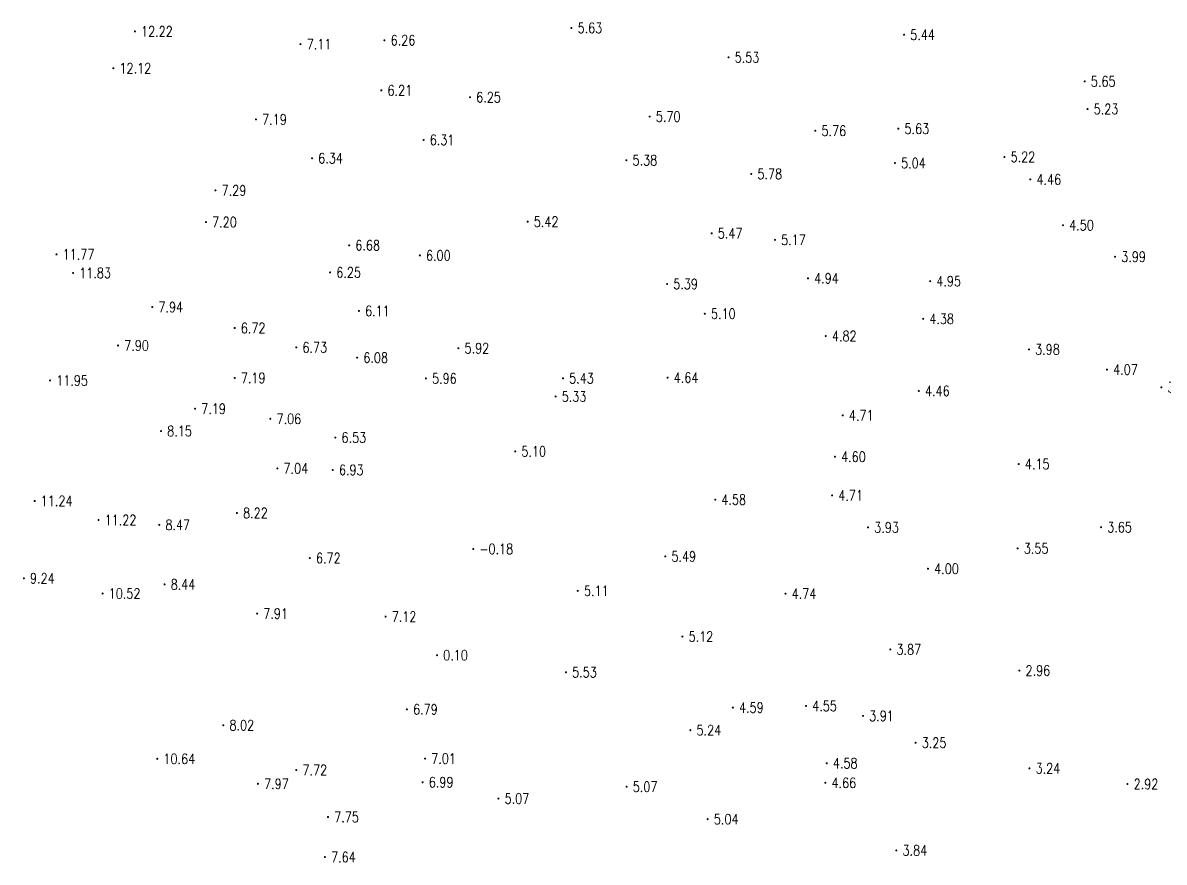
# Model space of a CAD drawing. Extents: x 476861 to 479475, y 2367369 to 2370541.
# Drawn here: x 478793.5 to 478904.5, y 2369251.7 to 2369333.4 of the extents above; entities that cross this region are included whole.
import ezdxf
from ezdxf.enums import TextEntityAlignment as Align

# ---------------------------------------------------------------- set-up
doc = ezdxf.new("R2010")
doc.units = 0
doc.header["$LTSCALE"] = 0.5
doc.layers.get('0').update_dxf_attribs({"linetype": 'CONTINUOUS'})
doc.layers.add('GCD', color=1, linetype='CONTINUOUS')
doc.styles.add('HZ', font='rs.shx', dxfattribs={"width": 0.8, "bigfont": 'hztxt.shx'})

# ---------------------------------------------------------------- blocks, each defined once
blk = doc.blocks.new('GC200')
at = {"linetype": 'Continuous', "const_width": 0.2, "flags": 128}
blk.add_lwpolyline([(-0.1, 0, 1), (0.1, 0, 1)], format="xyb", close=True, dxfattribs=at)

msp = doc.modelspace()

# ---------------------------------------------------------------- block references
at = {"layer": 'GCD', "linetype": 'Continuous'}
ref = msp.add_blockref('GC200', (478804.352, 2369332.533, 12.22), dxfattribs=dict(at, xscale=0.5, yscale=0.5, zscale=0.5))
ref.add_attrib('height', '12.22', dxfattribs={"linetype": 'Continuous', "height": 1, "style": 'HZ', "width": 0.8}).set_placement((478804.952, 2369332.533, 12.22), align=Align.MIDDLE_LEFT)
ref = msp.add_blockref('GC200', (478846.819, 2369332.871, 5.632), dxfattribs=dict(at, xscale=0.5, yscale=0.5, zscale=0.5))
ref.add_attrib('height', '5.63', dxfattribs={"linetype": 'Continuous', "height": 1, "style": 'HZ', "width": 0.8}).set_placement((478847.419, 2369332.871, 5.632), align=Align.MIDDLE_LEFT)
ref = msp.add_blockref('GC200', (478879.176, 2369332.214, 5.44), dxfattribs=dict(at, xscale=0.5, yscale=0.5, zscale=0.5))
ref.add_attrib('height', '5.44', dxfattribs={"linetype": 'Continuous', "height": 1, "style": 'HZ', "width": 0.8}).set_placement((478879.776, 2369332.214, 5.44), align=Align.MIDDLE_LEFT)
ref = msp.add_blockref('GC200', (478820.464, 2369331.297, 7.112), dxfattribs=dict(at, xscale=0.5, yscale=0.5, zscale=0.5))
ref.add_attrib('height', '7.11', dxfattribs={"linetype": 'Continuous', "height": 1, "style": 'HZ', "width": 0.8}).set_placement((478821.064, 2369331.297, 7.112), align=Align.MIDDLE_LEFT)
ref = msp.add_blockref('GC200', (478828.631, 2369331.674, 6.263), dxfattribs=dict(at, xscale=0.5, yscale=0.5, zscale=0.5))
ref.add_attrib('height', '6.26', dxfattribs={"linetype": 'Continuous', "height": 1, "style": 'HZ', "width": 0.8}).set_placement((478829.231, 2369331.674, 6.263), align=Align.MIDDLE_LEFT)
ref = msp.add_blockref('GC200', (478862.097, 2369330.012, 5.525), dxfattribs=dict(at, xscale=0.5, yscale=0.5, zscale=0.5))
ref.add_attrib('height', '5.53', dxfattribs={"linetype": 'Continuous', "height": 1, "style": 'HZ', "width": 0.8}).set_placement((478862.697, 2369330.012, 5.525), align=Align.MIDDLE_LEFT)
ref = msp.add_blockref('GC200', (478802.258, 2369328.953, 12.12), dxfattribs=dict(at, xscale=0.5, yscale=0.5, zscale=0.5))
ref.add_attrib('height', '12.12', dxfattribs={"linetype": 'Continuous', "height": 1, "style": 'HZ', "width": 0.8}).set_placement((478802.858, 2369328.953, 12.12), align=Align.MIDDLE_LEFT)
ref = msp.add_blockref('GC200', (478828.326, 2369326.803, 6.211), dxfattribs=dict(at, xscale=0.5, yscale=0.5, zscale=0.5))
ref.add_attrib('height', '6.21', dxfattribs={"linetype": 'Continuous', "height": 1, "style": 'HZ', "width": 0.8}).set_placement((478828.926, 2369326.803, 6.211), align=Align.MIDDLE_LEFT)
ref = msp.add_blockref('GC200', (478896.746, 2369327.677, 5.653), dxfattribs=dict(at, xscale=0.5, yscale=0.5, zscale=0.5))
ref.add_attrib('height', '5.65', dxfattribs={"linetype": 'Continuous', "height": 1, "style": 'HZ', "width": 0.8}).set_placement((478897.346, 2369327.677, 5.653), align=Align.MIDDLE_LEFT)
ref = msp.add_blockref('GC200', (478836.956, 2369326.139, 6.251), dxfattribs=dict(at, xscale=0.5, yscale=0.5, zscale=0.5))
ref.add_attrib('height', '6.25', dxfattribs={"linetype": 'Continuous', "height": 1, "style": 'HZ', "width": 0.8}).set_placement((478837.556, 2369326.139, 6.251), align=Align.MIDDLE_LEFT)
ref = msp.add_blockref('GC200', (478897.019, 2369324.983, 5.233), dxfattribs=dict(at, xscale=0.5, yscale=0.5, zscale=0.5))
ref.add_attrib('height', '5.23', dxfattribs={"linetype": 'Continuous', "height": 1, "style": 'HZ', "width": 0.8}).set_placement((478897.619, 2369324.983, 5.233), align=Align.MIDDLE_LEFT)
ref = msp.add_blockref('GC200', (478816.132, 2369323.974, 7.191), dxfattribs=dict(at, xscale=0.5, yscale=0.5, zscale=0.5))
ref.add_attrib('height', '7.19', dxfattribs={"linetype": 'Continuous', "height": 1, "style": 'HZ', "width": 0.8}).set_placement((478816.732, 2369323.974, 7.191), align=Align.MIDDLE_LEFT)
ref = msp.add_blockref('GC200', (478854.43, 2369324.259, 5.696), dxfattribs=dict(at, xscale=0.5, yscale=0.5, zscale=0.5))
ref.add_attrib('height', '5.70', dxfattribs={"linetype": 'Continuous', "height": 1, "style": 'HZ', "width": 0.8}).set_placement((478855.03, 2369324.259, 5.696), align=Align.MIDDLE_LEFT)
ref = msp.add_blockref('GC200', (478870.541, 2369322.873, 5.763), dxfattribs=dict(at, xscale=0.5, yscale=0.5, zscale=0.5))
ref.add_attrib('height', '5.76', dxfattribs={"linetype": 'Continuous', "height": 1, "style": 'HZ', "width": 0.8}).set_placement((478871.141, 2369322.873, 5.763), align=Align.MIDDLE_LEFT)
ref = msp.add_blockref('GC200', (478878.616, 2369323.076, 5.629), dxfattribs=dict(at, xscale=0.5, yscale=0.5, zscale=0.5))
ref.add_attrib('height', '5.63', dxfattribs={"linetype": 'Continuous', "height": 1, "style": 'HZ', "width": 0.8}).set_placement((478879.216, 2369323.076, 5.629), align=Align.MIDDLE_LEFT)
ref = msp.add_blockref('GC200', (478832.438, 2369321.989, 6.314), dxfattribs=dict(at, xscale=0.5, yscale=0.5, zscale=0.5))
ref.add_attrib('height', '6.31', dxfattribs={"linetype": 'Continuous', "height": 1, "style": 'HZ', "width": 0.8}).set_placement((478833.038, 2369321.989, 6.314), align=Align.MIDDLE_LEFT)
ref = msp.add_blockref('GC200', (478821.587, 2369320.203, 6.342), dxfattribs=dict(at, xscale=0.5, yscale=0.5, zscale=0.5))
ref.add_attrib('height', '6.34', dxfattribs={"linetype": 'Continuous', "height": 1, "style": 'HZ', "width": 0.8}).set_placement((478822.187, 2369320.203, 6.342), align=Align.MIDDLE_LEFT)
ref = msp.add_blockref('GC200', (478852.164, 2369320.009, 5.379), dxfattribs=dict(at, xscale=0.5, yscale=0.5, zscale=0.5))
ref.add_attrib('height', '5.38', dxfattribs={"linetype": 'Continuous', "height": 1, "style": 'HZ', "width": 0.8}).set_placement((478852.764, 2369320.009, 5.379), align=Align.MIDDLE_LEFT)
ref = msp.add_blockref('GC200', (478888.938, 2369320.328, 5.221), dxfattribs=dict(at, xscale=0.5, yscale=0.5, zscale=0.5))
ref.add_attrib('height', '5.22', dxfattribs={"linetype": 'Continuous', "height": 1, "style": 'HZ', "width": 0.8}).set_placement((478889.538, 2369320.328, 5.221), align=Align.MIDDLE_LEFT)
ref = msp.add_blockref('GC200', (478878.282, 2369319.737, 5.043), dxfattribs=dict(at, xscale=0.5, yscale=0.5, zscale=0.5))
ref.add_attrib('height', '5.04', dxfattribs={"linetype": 'Continuous', "height": 1, "style": 'HZ', "width": 0.8}).set_placement((478878.882, 2369319.737, 5.043), align=Align.MIDDLE_LEFT)
ref = msp.add_blockref('GC200', (478864.308, 2369318.674, 5.777), dxfattribs=dict(at, xscale=0.5, yscale=0.5, zscale=0.5))
ref.add_attrib('height', '5.78', dxfattribs={"linetype": 'Continuous', "height": 1, "style": 'HZ', "width": 0.8}).set_placement((478864.908, 2369318.674, 5.777), align=Align.MIDDLE_LEFT)
ref = msp.add_blockref('GC200', (478891.451, 2369318.142, 4.455), dxfattribs=dict(at, xscale=0.5, yscale=0.5, zscale=0.5))
ref.add_attrib('height', '4.46', dxfattribs={"linetype": 'Continuous', "height": 1, "style": 'HZ', "width": 0.8}).set_placement((478892.051, 2369318.142, 4.455), align=Align.MIDDLE_LEFT)
ref = msp.add_blockref('GC200', (478812.193, 2369317.076, 7.285), dxfattribs=dict(at, xscale=0.5, yscale=0.5, zscale=0.5))
ref.add_attrib('height', '7.29', dxfattribs={"linetype": 'Continuous', "height": 1, "style": 'HZ', "width": 0.8}).set_placement((478812.793, 2369317.076, 7.285), align=Align.MIDDLE_LEFT)
ref = msp.add_blockref('GC200', (478811.263, 2369313.991, 7.199), dxfattribs=dict(at, xscale=0.5, yscale=0.5, zscale=0.5))
ref.add_attrib('height', '7.20', dxfattribs={"linetype": 'Continuous', "height": 1, "style": 'HZ', "width": 0.8}).set_placement((478811.863, 2369313.991, 7.199), align=Align.MIDDLE_LEFT)
ref = msp.add_blockref('GC200', (478842.557, 2369314.03, 5.42), dxfattribs=dict(at, xscale=0.5, yscale=0.5, zscale=0.5))
ref.add_attrib('height', '5.42', dxfattribs={"linetype": 'Continuous', "height": 1, "style": 'HZ', "width": 0.8}).set_placement((478843.157, 2369314.03, 5.42), align=Align.MIDDLE_LEFT)
ref = msp.add_blockref('GC200', (478894.633, 2369313.691, 4.504), dxfattribs=dict(at, xscale=0.5, yscale=0.5, zscale=0.5))
ref.add_attrib('height', '4.50', dxfattribs={"linetype": 'Continuous', "height": 1, "style": 'HZ', "width": 0.8}).set_placement((478895.233, 2369313.691, 4.504), align=Align.MIDDLE_LEFT)
ref = msp.add_blockref('GC200', (478860.456, 2369312.903, 5.467), dxfattribs=dict(at, xscale=0.5, yscale=0.5, zscale=0.5))
ref.add_attrib('height', '5.47', dxfattribs={"linetype": 'Continuous', "height": 1, "style": 'HZ', "width": 0.8}).set_placement((478861.056, 2369312.903, 5.467), align=Align.MIDDLE_LEFT)
ref = msp.add_blockref('GC200', (478866.616, 2369312.266, 5.167), dxfattribs=dict(at, xscale=0.5, yscale=0.5, zscale=0.5))
ref.add_attrib('height', '5.17', dxfattribs={"linetype": 'Continuous', "height": 1, "style": 'HZ', "width": 0.8}).set_placement((478867.216, 2369312.266, 5.167), align=Align.MIDDLE_LEFT)
ref = msp.add_blockref('GC200', (478825.196, 2369311.733, 6.676), dxfattribs=dict(at, xscale=0.5, yscale=0.5, zscale=0.5))
ref.add_attrib('height', '6.68', dxfattribs={"linetype": 'Continuous', "height": 1, "style": 'HZ', "width": 0.8}).set_placement((478825.796, 2369311.733, 6.676), align=Align.MIDDLE_LEFT)
ref = msp.add_blockref('GC200', (478796.729, 2369310.846, 11.774), dxfattribs=dict(at, xscale=0.5, yscale=0.5, zscale=0.5))
ref.add_attrib('height', '11.77', dxfattribs={"linetype": 'Continuous', "height": 1, "style": 'HZ', "width": 0.8}).set_placement((478797.329, 2369310.846, 11.774), align=Align.MIDDLE_LEFT)
ref = msp.add_blockref('GC200', (478832.072, 2369310.751, 6), dxfattribs=dict(at, xscale=0.5, yscale=0.5, zscale=0.5))
ref.add_attrib('height', '6.00', dxfattribs={"linetype": 'Continuous', "height": 1, "style": 'HZ', "width": 0.8}).set_placement((478832.672, 2369310.751, 6), align=Align.MIDDLE_LEFT)
ref = msp.add_blockref('GC200', (478899.7, 2369310.62, 3.994), dxfattribs=dict(at, xscale=0.5, yscale=0.5, zscale=0.5))
ref.add_attrib('height', '3.99', dxfattribs={"linetype": 'Continuous', "height": 1, "style": 'HZ', "width": 0.8}).set_placement((478900.3, 2369310.62, 3.994), align=Align.MIDDLE_LEFT)
ref = msp.add_blockref('GC200', (478798.344, 2369309.047, 11.827), dxfattribs=dict(at, xscale=0.5, yscale=0.5, zscale=0.5))
ref.add_attrib('height', '11.83', dxfattribs={"linetype": 'Continuous', "height": 1, "style": 'HZ', "width": 0.8}).set_placement((478798.944, 2369309.047, 11.827), align=Align.MIDDLE_LEFT)
ref = msp.add_blockref('GC200', (478823.346, 2369309.097, 6.246), dxfattribs=dict(at, xscale=0.5, yscale=0.5, zscale=0.5))
ref.add_attrib('height', '6.25', dxfattribs={"linetype": 'Continuous', "height": 1, "style": 'HZ', "width": 0.8}).set_placement((478823.946, 2369309.097, 6.246), align=Align.MIDDLE_LEFT)
ref = msp.add_blockref('GC200', (478856.124, 2369307.972, 5.392), dxfattribs=dict(at, xscale=0.5, yscale=0.5, zscale=0.5))
ref.add_attrib('height', '5.39', dxfattribs={"linetype": 'Continuous', "height": 1, "style": 'HZ', "width": 0.8}).set_placement((478856.724, 2369307.972, 5.392), align=Align.MIDDLE_LEFT)
ref = msp.add_blockref('GC200', (478869.825, 2369308.524, 4.943), dxfattribs=dict(at, xscale=0.5, yscale=0.5, zscale=0.5))
ref.add_attrib('height', '4.94', dxfattribs={"linetype": 'Continuous', "height": 1, "style": 'HZ', "width": 0.8}).set_placement((478870.425, 2369308.524, 4.943), align=Align.MIDDLE_LEFT)
ref = msp.add_blockref('GC200', (478881.711, 2369308.249, 4.945), dxfattribs=dict(at, xscale=0.5, yscale=0.5, zscale=0.5))
ref.add_attrib('height', '4.95', dxfattribs={"linetype": 'Continuous', "height": 1, "style": 'HZ', "width": 0.8}).set_placement((478882.311, 2369308.249, 4.945), align=Align.MIDDLE_LEFT)
ref = msp.add_blockref('GC200', (478806.046, 2369305.729, 7.935), dxfattribs=dict(at, xscale=0.5, yscale=0.5, zscale=0.5))
ref.add_attrib('height', '7.94', dxfattribs={"linetype": 'Continuous', "height": 1, "style": 'HZ', "width": 0.8}).set_placement((478806.646, 2369305.729, 7.935), align=Align.MIDDLE_LEFT)
ref = msp.add_blockref('GC200', (478826.146, 2369305.352, 6.105), dxfattribs=dict(at, xscale=0.5, yscale=0.5, zscale=0.5))
ref.add_attrib('height', '6.11', dxfattribs={"linetype": 'Continuous', "height": 1, "style": 'HZ', "width": 0.8}).set_placement((478826.746, 2369305.352, 6.105), align=Align.MIDDLE_LEFT)
ref = msp.add_blockref('GC200', (478859.792, 2369305.074, 5.095), dxfattribs=dict(at, xscale=0.5, yscale=0.5, zscale=0.5))
ref.add_attrib('height', '5.10', dxfattribs={"linetype": 'Continuous', "height": 1, "style": 'HZ', "width": 0.8}).set_placement((478860.392, 2369305.074, 5.095), align=Align.MIDDLE_LEFT)
ref = msp.add_blockref('GC200', (478881.03, 2369304.584, 4.377), dxfattribs=dict(at, xscale=0.5, yscale=0.5, zscale=0.5))
ref.add_attrib('height', '4.38', dxfattribs={"linetype": 'Continuous', "height": 1, "style": 'HZ', "width": 0.8}).set_placement((478881.63, 2369304.584, 4.377), align=Align.MIDDLE_LEFT)
ref = msp.add_blockref('GC200', (478814.055, 2369303.69, 6.718), dxfattribs=dict(at, xscale=0.5, yscale=0.5, zscale=0.5))
ref.add_attrib('height', '6.72', dxfattribs={"linetype": 'Continuous', "height": 1, "style": 'HZ', "width": 0.8}).set_placement((478814.655, 2369303.69, 6.718), align=Align.MIDDLE_LEFT)
ref = msp.add_blockref('GC200', (478871.559, 2369302.91, 4.819), dxfattribs=dict(at, xscale=0.5, yscale=0.5, zscale=0.5))
ref.add_attrib('height', '4.82', dxfattribs={"linetype": 'Continuous', "height": 1, "style": 'HZ', "width": 0.8}).set_placement((478872.159, 2369302.91, 4.819), align=Align.MIDDLE_LEFT)
ref = msp.add_blockref('GC200', (478802.717, 2369301.991, 7.9), dxfattribs=dict(at, xscale=0.5, yscale=0.5, zscale=0.5))
ref.add_attrib('height', '7.90', dxfattribs={"linetype": 'Continuous', "height": 1, "style": 'HZ', "width": 0.8}).set_placement((478803.317, 2369301.991, 7.9), align=Align.MIDDLE_LEFT)
ref = msp.add_blockref('GC200', (478820.051, 2369301.804, 6.728), dxfattribs=dict(at, xscale=0.5, yscale=0.5, zscale=0.5))
ref.add_attrib('height', '6.73', dxfattribs={"linetype": 'Continuous', "height": 1, "style": 'HZ', "width": 0.8}).set_placement((478820.651, 2369301.804, 6.728), align=Align.MIDDLE_LEFT)
ref = msp.add_blockref('GC200', (478835.82, 2369301.727, 5.915), dxfattribs=dict(at, xscale=0.5, yscale=0.5, zscale=0.5))
ref.add_attrib('height', '5.92', dxfattribs={"linetype": 'Continuous', "height": 1, "style": 'HZ', "width": 0.8}).set_placement((478836.42, 2369301.727, 5.915), align=Align.MIDDLE_LEFT)
ref = msp.add_blockref('GC200', (478891.322, 2369301.608, 3.982), dxfattribs=dict(at, xscale=0.5, yscale=0.5, zscale=0.5))
ref.add_attrib('height', '3.98', dxfattribs={"linetype": 'Continuous', "height": 1, "style": 'HZ', "width": 0.8}).set_placement((478891.922, 2369301.608, 3.982), align=Align.MIDDLE_LEFT)
ref = msp.add_blockref('GC200', (478825.976, 2369300.807, 6.078), dxfattribs=dict(at, xscale=0.5, yscale=0.5, zscale=0.5))
ref.add_attrib('height', '6.08', dxfattribs={"linetype": 'Continuous', "height": 1, "style": 'HZ', "width": 0.8}).set_placement((478826.576, 2369300.807, 6.078), align=Align.MIDDLE_LEFT)
ref = msp.add_blockref('GC200', (478898.909, 2369299.654, 4.065), dxfattribs=dict(at, xscale=0.5, yscale=0.5, zscale=0.5))
ref.add_attrib('height', '4.07', dxfattribs={"linetype": 'Continuous', "height": 1, "style": 'HZ', "width": 0.8}).set_placement((478899.509, 2369299.654, 4.065), align=Align.MIDDLE_LEFT)
ref = msp.add_blockref('GC200', (478796.101, 2369298.589, 11.951), dxfattribs=dict(at, xscale=0.5, yscale=0.5, zscale=0.5))
ref.add_attrib('height', '11.95', dxfattribs={"linetype": 'Continuous', "height": 1, "style": 'HZ', "width": 0.8}).set_placement((478796.701, 2369298.589, 11.951), align=Align.MIDDLE_LEFT)
ref = msp.add_blockref('GC200', (478814.063, 2369298.835, 7.185), dxfattribs=dict(at, xscale=0.5, yscale=0.5, zscale=0.5))
ref.add_attrib('height', '7.19', dxfattribs={"linetype": 'Continuous', "height": 1, "style": 'HZ', "width": 0.8}).set_placement((478814.663, 2369298.835, 7.185), align=Align.MIDDLE_LEFT)
ref = msp.add_blockref('GC200', (478832.659, 2369298.788, 5.957), dxfattribs=dict(at, xscale=0.5, yscale=0.5, zscale=0.5))
ref.add_attrib('height', '5.96', dxfattribs={"linetype": 'Continuous', "height": 1, "style": 'HZ', "width": 0.8}).set_placement((478833.259, 2369298.788, 5.957), align=Align.MIDDLE_LEFT)
ref = msp.add_blockref('GC200', (478845.998, 2369298.804, 5.43), dxfattribs=dict(at, xscale=0.5, yscale=0.5, zscale=0.5))
ref.add_attrib('height', '5.43', dxfattribs={"linetype": 'Continuous', "height": 1, "style": 'HZ', "width": 0.8}).set_placement((478846.598, 2369298.804, 5.43), align=Align.MIDDLE_LEFT)
ref = msp.add_blockref('GC200', (478856.168, 2369298.867, 4.643), dxfattribs=dict(at, xscale=0.5, yscale=0.5, zscale=0.5))
ref.add_attrib('height', '4.64', dxfattribs={"linetype": 'Continuous', "height": 1, "style": 'HZ', "width": 0.8}).set_placement((478856.768, 2369298.867, 4.643), align=Align.MIDDLE_LEFT)
ref = msp.add_blockref('GC200', (478904.206, 2369297.923, 3.482), dxfattribs=dict(at, xscale=0.5, yscale=0.5, zscale=0.5))
ref.add_attrib('height', '3.48', dxfattribs={"linetype": 'Continuous', "height": 1, "style": 'HZ', "width": 0.8}).set_placement((478904.806, 2369297.923, 3.482), align=Align.MIDDLE_LEFT)
ref = msp.add_blockref('GC200', (478845.271, 2369297.031, 5.325), dxfattribs=dict(at, xscale=0.5, yscale=0.5, zscale=0.5))
ref.add_attrib('height', '5.33', dxfattribs={"linetype": 'Continuous', "height": 1, "style": 'HZ', "width": 0.8}).set_placement((478845.871, 2369297.031, 5.325), align=Align.MIDDLE_LEFT)
ref = msp.add_blockref('GC200', (478880.611, 2369297.568, 4.455), dxfattribs=dict(at, xscale=0.5, yscale=0.5, zscale=0.5))
ref.add_attrib('height', '4.46', dxfattribs={"linetype": 'Continuous', "height": 1, "style": 'HZ', "width": 0.8}).set_placement((478881.211, 2369297.568, 4.455), align=Align.MIDDLE_LEFT)
ref = msp.add_blockref('GC200', (478810.211, 2369295.844, 7.189), dxfattribs=dict(at, xscale=0.5, yscale=0.5, zscale=0.5))
ref.add_attrib('height', '7.19', dxfattribs={"linetype": 'Continuous', "height": 1, "style": 'HZ', "width": 0.8}).set_placement((478810.811, 2369295.844, 7.189), align=Align.MIDDLE_LEFT)
ref = msp.add_blockref('GC200', (478817.533, 2369294.86, 7.064), dxfattribs=dict(at, xscale=0.5, yscale=0.5, zscale=0.5))
ref.add_attrib('height', '7.06', dxfattribs={"linetype": 'Continuous', "height": 1, "style": 'HZ', "width": 0.8}).set_placement((478818.133, 2369294.86, 7.064), align=Align.MIDDLE_LEFT)
ref = msp.add_blockref('GC200', (478873.21, 2369295.192, 4.71), dxfattribs=dict(at, xscale=0.5, yscale=0.5, zscale=0.5))
ref.add_attrib('height', '4.71', dxfattribs={"linetype": 'Continuous', "height": 1, "style": 'HZ', "width": 0.8}).set_placement((478873.81, 2369295.192, 4.71), align=Align.MIDDLE_LEFT)
ref = msp.add_blockref('GC200', (478806.9, 2369293.665, 8.147), dxfattribs=dict(at, xscale=0.5, yscale=0.5, zscale=0.5))
ref.add_attrib('height', '8.15', dxfattribs={"linetype": 'Continuous', "height": 1, "style": 'HZ', "width": 0.8}).set_placement((478807.5, 2369293.665, 8.147), align=Align.MIDDLE_LEFT)
ref = msp.add_blockref('GC200', (478823.854, 2369293.042, 6.534), dxfattribs=dict(at, xscale=0.5, yscale=0.5, zscale=0.5))
ref.add_attrib('height', '6.53', dxfattribs={"linetype": 'Continuous', "height": 1, "style": 'HZ', "width": 0.8}).set_placement((478824.454, 2369293.042, 6.534), align=Align.MIDDLE_LEFT)
ref = msp.add_blockref('GC200', (478841.347, 2369291.689, 5.1), dxfattribs=dict(at, xscale=0.5, yscale=0.5, zscale=0.5))
ref.add_attrib('height', '5.10', dxfattribs={"linetype": 'Continuous', "height": 1, "style": 'HZ', "width": 0.8}).set_placement((478841.947, 2369291.689, 5.1), align=Align.MIDDLE_LEFT)
ref = msp.add_blockref('GC200', (478872.449, 2369291.173, 4.596), dxfattribs=dict(at, xscale=0.5, yscale=0.5, zscale=0.5))
ref.add_attrib('height', '4.60', dxfattribs={"linetype": 'Continuous', "height": 1, "style": 'HZ', "width": 0.8}).set_placement((478873.049, 2369291.173, 4.596), align=Align.MIDDLE_LEFT)
ref = msp.add_blockref('GC200', (478818.208, 2369290.033, 7.037), dxfattribs=dict(at, xscale=0.5, yscale=0.5, zscale=0.5))
ref.add_attrib('height', '7.04', dxfattribs={"linetype": 'Continuous', "height": 1, "style": 'HZ', "width": 0.8}).set_placement((478818.808, 2369290.033, 7.037), align=Align.MIDDLE_LEFT)
ref = msp.add_blockref('GC200', (478890.33, 2369290.462, 4.145), dxfattribs=dict(at, xscale=0.5, yscale=0.5, zscale=0.5))
ref.add_attrib('height', '4.15', dxfattribs={"linetype": 'Continuous', "height": 1, "style": 'HZ', "width": 0.8}).set_placement((478890.93, 2369290.462, 4.145), align=Align.MIDDLE_LEFT)
ref = msp.add_blockref('GC200', (478823.601, 2369289.887, 6.928), dxfattribs=dict(at, xscale=0.5, yscale=0.5, zscale=0.5))
ref.add_attrib('height', '6.93', dxfattribs={"linetype": 'Continuous', "height": 1, "style": 'HZ', "width": 0.8}).set_placement((478824.201, 2369289.887, 6.928), align=Align.MIDDLE_LEFT)
ref = msp.add_blockref('GC200', (478794.6, 2369286.87, 11.237), dxfattribs=dict(at, xscale=0.5, yscale=0.5, zscale=0.5))
ref.add_attrib('height', '11.24', dxfattribs={"linetype": 'Continuous', "height": 1, "style": 'HZ', "width": 0.8}).set_placement((478795.2, 2369286.87, 11.237), align=Align.MIDDLE_LEFT)
ref = msp.add_blockref('GC200', (478860.802, 2369287, 4.58), dxfattribs=dict(at, xscale=0.5, yscale=0.5, zscale=0.5))
ref.add_attrib('height', '4.58', dxfattribs={"linetype": 'Continuous', "height": 1, "style": 'HZ', "width": 0.8}).set_placement((478861.402, 2369287, 4.58), align=Align.MIDDLE_LEFT)
ref = msp.add_blockref('GC200', (478872.175, 2369287.413, 4.705), dxfattribs=dict(at, xscale=0.5, yscale=0.5, zscale=0.5))
ref.add_attrib('height', '4.71', dxfattribs={"linetype": 'Continuous', "height": 1, "style": 'HZ', "width": 0.8}).set_placement((478872.775, 2369287.413, 4.705), align=Align.MIDDLE_LEFT)
ref = msp.add_blockref('GC200', (478814.279, 2369285.7, 8.224), dxfattribs=dict(at, xscale=0.5, yscale=0.5, zscale=0.5))
ref.add_attrib('height', '8.22', dxfattribs={"linetype": 'Continuous', "height": 1, "style": 'HZ', "width": 0.8}).set_placement((478814.879, 2369285.7, 8.224), align=Align.MIDDLE_LEFT)
ref = msp.add_blockref('GC200', (478800.816, 2369285.019, 11.218), dxfattribs=dict(at, xscale=0.5, yscale=0.5, zscale=0.5))
ref.add_attrib('height', '11.22', dxfattribs={"linetype": 'Continuous', "height": 1, "style": 'HZ', "width": 0.8}).set_placement((478801.416, 2369285.019, 11.218), align=Align.MIDDLE_LEFT)
ref = msp.add_blockref('GC200', (478806.72, 2369284.548, 8.466), dxfattribs=dict(at, xscale=0.5, yscale=0.5, zscale=0.5))
ref.add_attrib('height', '8.47', dxfattribs={"linetype": 'Continuous', "height": 1, "style": 'HZ', "width": 0.8}).set_placement((478807.32, 2369284.548, 8.466), align=Align.MIDDLE_LEFT)
ref = msp.add_blockref('GC200', (478875.672, 2369284.302, 3.927), dxfattribs=dict(at, xscale=0.5, yscale=0.5, zscale=0.5))
ref.add_attrib('height', '3.93', dxfattribs={"linetype": 'Continuous', "height": 1, "style": 'HZ', "width": 0.8}).set_placement((478876.272, 2369284.302, 3.927), align=Align.MIDDLE_LEFT)
ref = msp.add_blockref('GC200', (478898.341, 2369284.32, 3.648), dxfattribs=dict(at, xscale=0.5, yscale=0.5, zscale=0.5))
ref.add_attrib('height', '3.65', dxfattribs={"linetype": 'Continuous', "height": 1, "style": 'HZ', "width": 0.8}).set_placement((478898.941, 2369284.32, 3.648), align=Align.MIDDLE_LEFT)
ref = msp.add_blockref('GC200', (478890.218, 2369282.259, 3.546), dxfattribs=dict(at, xscale=0.5, yscale=0.5, zscale=0.5))
ref.add_attrib('height', '3.55', dxfattribs={"linetype": 'Continuous', "height": 1, "style": 'HZ', "width": 0.8}).set_placement((478890.818, 2369282.259, 3.546), align=Align.MIDDLE_LEFT)
ref = msp.add_blockref('GC200', (478821.37, 2369281.32, 6.72), dxfattribs=dict(at, xscale=0.5, yscale=0.5, zscale=0.5))
ref.add_attrib('height', '6.72', dxfattribs={"linetype": 'Continuous', "height": 1, "style": 'HZ', "width": 0.8}).set_placement((478821.97, 2369281.32, 6.72), align=Align.MIDDLE_LEFT)
ref = msp.add_blockref('GC200', (478837.263, 2369282.203, -0.183), dxfattribs=dict(at, xscale=0.5, yscale=0.5, zscale=0.5))
ref.add_attrib('height', '-0.18', dxfattribs={"linetype": 'Continuous', "height": 1, "style": 'HZ', "width": 0.8}).set_placement((478837.863, 2369282.203, -0.183), align=Align.MIDDLE_LEFT)
ref = msp.add_blockref('GC200', (478855.944, 2369281.476, 5.485), dxfattribs=dict(at, xscale=0.5, yscale=0.5, zscale=0.5))
ref.add_attrib('height', '5.49', dxfattribs={"linetype": 'Continuous', "height": 1, "style": 'HZ', "width": 0.8}).set_placement((478856.544, 2369281.476, 5.485), align=Align.MIDDLE_LEFT)
ref = msp.add_blockref('GC200', (478881.501, 2369280.282, 3.997), dxfattribs=dict(at, xscale=0.5, yscale=0.5, zscale=0.5))
ref.add_attrib('height', '4.00', dxfattribs={"linetype": 'Continuous', "height": 1, "style": 'HZ', "width": 0.8}).set_placement((478882.101, 2369280.282, 3.997), align=Align.MIDDLE_LEFT)
ref = msp.add_blockref('GC200', (478793.553, 2369279.349, 9.242), dxfattribs=dict(at, xscale=0.5, yscale=0.5, zscale=0.5))
ref.add_attrib('height', '9.24', dxfattribs={"linetype": 'Continuous', "height": 1, "style": 'HZ', "width": 0.8}).set_placement((478794.153, 2369279.349, 9.242), align=Align.MIDDLE_LEFT)
ref = msp.add_blockref('GC200', (478801.207, 2369277.871, 10.515), dxfattribs=dict(at, xscale=0.5, yscale=0.5, zscale=0.5))
ref.add_attrib('height', '10.52', dxfattribs={"linetype": 'Continuous', "height": 1, "style": 'HZ', "width": 0.8}).set_placement((478801.807, 2369277.871, 10.515), align=Align.MIDDLE_LEFT)
ref = msp.add_blockref('GC200', (478807.237, 2369278.752, 8.436), dxfattribs=dict(at, xscale=0.5, yscale=0.5, zscale=0.5))
ref.add_attrib('height', '8.44', dxfattribs={"linetype": 'Continuous', "height": 1, "style": 'HZ', "width": 0.8}).set_placement((478807.837, 2369278.752, 8.436), align=Align.MIDDLE_LEFT)
ref = msp.add_blockref('GC200', (478847.436, 2369278.133, 5.105), dxfattribs=dict(at, xscale=0.5, yscale=0.5, zscale=0.5))
ref.add_attrib('height', '5.11', dxfattribs={"linetype": 'Continuous', "height": 1, "style": 'HZ', "width": 0.8}).set_placement((478848.036, 2369278.133, 5.105), align=Align.MIDDLE_LEFT)
ref = msp.add_blockref('GC200', (478867.64, 2369277.856, 4.736), dxfattribs=dict(at, xscale=0.5, yscale=0.5, zscale=0.5))
ref.add_attrib('height', '4.74', dxfattribs={"linetype": 'Continuous', "height": 1, "style": 'HZ', "width": 0.8}).set_placement((478868.24, 2369277.856, 4.736), align=Align.MIDDLE_LEFT)
ref = msp.add_blockref('GC200', (478816.248, 2369275.918, 7.908), dxfattribs=dict(at, xscale=0.5, yscale=0.5, zscale=0.5))
ref.add_attrib('height', '7.91', dxfattribs={"linetype": 'Continuous', "height": 1, "style": 'HZ', "width": 0.8}).set_placement((478816.848, 2369275.918, 7.908), align=Align.MIDDLE_LEFT)
ref = msp.add_blockref('GC200', (478828.734, 2369275.631, 7.118), dxfattribs=dict(at, xscale=0.5, yscale=0.5, zscale=0.5))
ref.add_attrib('height', '7.12', dxfattribs={"linetype": 'Continuous', "height": 1, "style": 'HZ', "width": 0.8}).set_placement((478829.334, 2369275.631, 7.118), align=Align.MIDDLE_LEFT)
ref = msp.add_blockref('GC200', (478857.616, 2369273.689, 5.117), dxfattribs=dict(at, xscale=0.5, yscale=0.5, zscale=0.5))
ref.add_attrib('height', '5.12', dxfattribs={"linetype": 'Continuous', "height": 1, "style": 'HZ', "width": 0.8}).set_placement((478858.216, 2369273.689, 5.117), align=Align.MIDDLE_LEFT)
ref = msp.add_blockref('GC200', (478877.832, 2369272.432, 3.871), dxfattribs=dict(at, xscale=0.5, yscale=0.5, zscale=0.5))
ref.add_attrib('height', '3.87', dxfattribs={"linetype": 'Continuous', "height": 1, "style": 'HZ', "width": 0.8}).set_placement((478878.432, 2369272.432, 3.871), align=Align.MIDDLE_LEFT)
ref = msp.add_blockref('GC200', (478833.743, 2369271.874, 0.102), dxfattribs=dict(at, xscale=0.5, yscale=0.5, zscale=0.5))
ref.add_attrib('height', '0.10', dxfattribs={"linetype": 'Continuous', "height": 1, "style": 'HZ', "width": 0.8}).set_placement((478834.343, 2369271.874, 0.102), align=Align.MIDDLE_LEFT)
ref = msp.add_blockref('GC200', (478846.283, 2369270.215, 5.525), dxfattribs=dict(at, xscale=0.5, yscale=0.5, zscale=0.5))
ref.add_attrib('height', '5.53', dxfattribs={"linetype": 'Continuous', "height": 1, "style": 'HZ', "width": 0.8}).set_placement((478846.883, 2369270.215, 5.525), align=Align.MIDDLE_LEFT)
ref = msp.add_blockref('GC200', (478890.393, 2369270.381, 2.957), dxfattribs=dict(at, xscale=0.5, yscale=0.5, zscale=0.5))
ref.add_attrib('height', '2.96', dxfattribs={"linetype": 'Continuous', "height": 1, "style": 'HZ', "width": 0.8}).set_placement((478890.993, 2369270.381, 2.957), align=Align.MIDDLE_LEFT)
ref = msp.add_blockref('GC200', (478862.518, 2369266.777, 4.59), dxfattribs=dict(at, xscale=0.5, yscale=0.5, zscale=0.5))
ref.add_attrib('height', '4.59', dxfattribs={"linetype": 'Continuous', "height": 1, "style": 'HZ', "width": 0.8}).set_placement((478863.118, 2369266.777, 4.59), align=Align.MIDDLE_LEFT)
ref = msp.add_blockref('GC200', (478869.642, 2369266.938, 4.551), dxfattribs=dict(at, xscale=0.5, yscale=0.5, zscale=0.5))
ref.add_attrib('height', '4.55', dxfattribs={"linetype": 'Continuous', "height": 1, "style": 'HZ', "width": 0.8}).set_placement((478870.242, 2369266.938, 4.551), align=Align.MIDDLE_LEFT)
ref = msp.add_blockref('GC200', (478830.815, 2369266.606, 6.789), dxfattribs=dict(at, xscale=0.5, yscale=0.5, zscale=0.5))
ref.add_attrib('height', '6.79', dxfattribs={"linetype": 'Continuous', "height": 1, "style": 'HZ', "width": 0.8}).set_placement((478831.415, 2369266.606, 6.789), align=Align.MIDDLE_LEFT)
ref = msp.add_blockref('GC200', (478875.179, 2369265.972, 3.905), dxfattribs=dict(at, xscale=0.5, yscale=0.5, zscale=0.5))
ref.add_attrib('height', '3.91', dxfattribs={"linetype": 'Continuous', "height": 1, "style": 'HZ', "width": 0.8}).set_placement((478875.779, 2369265.972, 3.905), align=Align.MIDDLE_LEFT)
ref = msp.add_blockref('GC200', (478812.952, 2369265.064, 8.02), dxfattribs=dict(at, xscale=0.5, yscale=0.5, zscale=0.5))
ref.add_attrib('height', '8.02', dxfattribs={"linetype": 'Continuous', "height": 1, "style": 'HZ', "width": 0.8}).set_placement((478813.552, 2369265.064, 8.02), align=Align.MIDDLE_LEFT)
ref = msp.add_blockref('GC200', (478858.383, 2369264.581, 5.237), dxfattribs=dict(at, xscale=0.5, yscale=0.5, zscale=0.5))
ref.add_attrib('height', '5.24', dxfattribs={"linetype": 'Continuous', "height": 1, "style": 'HZ', "width": 0.8}).set_placement((478858.983, 2369264.581, 5.237), align=Align.MIDDLE_LEFT)
ref = msp.add_blockref('GC200', (478880.292, 2369263.354, 3.25), dxfattribs=dict(at, xscale=0.5, yscale=0.5, zscale=0.5))
ref.add_attrib('height', '3.25', dxfattribs={"linetype": 'Continuous', "height": 1, "style": 'HZ', "width": 0.8}).set_placement((478880.892, 2369263.354, 3.25), align=Align.MIDDLE_LEFT)
ref = msp.add_blockref('GC200', (478806.529, 2369261.795, 10.639), dxfattribs=dict(at, xscale=0.5, yscale=0.5, zscale=0.5))
ref.add_attrib('height', '10.64', dxfattribs={"linetype": 'Continuous', "height": 1, "style": 'HZ', "width": 0.8}).set_placement((478807.129, 2369261.795, 10.639), align=Align.MIDDLE_LEFT)
ref = msp.add_blockref('GC200', (478832.577, 2369261.823, 7.014), dxfattribs=dict(at, xscale=0.5, yscale=0.5, zscale=0.5))
ref.add_attrib('height', '7.01', dxfattribs={"linetype": 'Continuous', "height": 1, "style": 'HZ', "width": 0.8}).set_placement((478833.177, 2369261.823, 7.014), align=Align.MIDDLE_LEFT)
ref = msp.add_blockref('GC200', (478871.652, 2369261.365, 4.577), dxfattribs=dict(at, xscale=0.5, yscale=0.5, zscale=0.5))
ref.add_attrib('height', '4.58', dxfattribs={"linetype": 'Continuous', "height": 1, "style": 'HZ', "width": 0.8}).set_placement((478872.252, 2369261.365, 4.577), align=Align.MIDDLE_LEFT)
ref = msp.add_blockref('GC200', (478820.053, 2369260.704, 7.718), dxfattribs=dict(at, xscale=0.5, yscale=0.5, zscale=0.5))
ref.add_attrib('height', '7.72', dxfattribs={"linetype": 'Continuous', "height": 1, "style": 'HZ', "width": 0.8}).set_placement((478820.653, 2369260.704, 7.718), align=Align.MIDDLE_LEFT)
ref = msp.add_blockref('GC200', (478891.372, 2369260.864, 3.239), dxfattribs=dict(at, xscale=0.5, yscale=0.5, zscale=0.5))
ref.add_attrib('height', '3.24', dxfattribs={"linetype": 'Continuous', "height": 1, "style": 'HZ', "width": 0.8}).set_placement((478891.972, 2369260.864, 3.239), align=Align.MIDDLE_LEFT)
ref = msp.add_blockref('GC200', (478816.322, 2369259.364, 7.969), dxfattribs=dict(at, xscale=0.5, yscale=0.5, zscale=0.5))
ref.add_attrib('height', '7.97', dxfattribs={"linetype": 'Continuous', "height": 1, "style": 'HZ', "width": 0.8}).set_placement((478816.922, 2369259.364, 7.969), align=Align.MIDDLE_LEFT)
ref = msp.add_blockref('GC200', (478832.34, 2369259.516, 6.992), dxfattribs=dict(at, xscale=0.5, yscale=0.5, zscale=0.5))
ref.add_attrib('height', '6.99', dxfattribs={"linetype": 'Continuous', "height": 1, "style": 'HZ', "width": 0.8}).set_placement((478832.94, 2369259.516, 6.992), align=Align.MIDDLE_LEFT)
ref = msp.add_blockref('GC200', (478852.18, 2369259.084, 5.071), dxfattribs=dict(at, xscale=0.5, yscale=0.5, zscale=0.5))
ref.add_attrib('height', '5.07', dxfattribs={"linetype": 'Continuous', "height": 1, "style": 'HZ', "width": 0.8}).set_placement((478852.78, 2369259.084, 5.071), align=Align.MIDDLE_LEFT)
ref = msp.add_blockref('GC200', (478871.511, 2369259.46, 4.656), dxfattribs=dict(at, xscale=0.5, yscale=0.5, zscale=0.5))
ref.add_attrib('height', '4.66', dxfattribs={"linetype": 'Continuous', "height": 1, "style": 'HZ', "width": 0.8}).set_placement((478872.111, 2369259.46, 4.656), align=Align.MIDDLE_LEFT)
ref = msp.add_blockref('GC200', (478900.906, 2369259.345, 2.915), dxfattribs=dict(at, xscale=0.5, yscale=0.5, zscale=0.5))
ref.add_attrib('height', '2.92', dxfattribs={"linetype": 'Continuous', "height": 1, "style": 'HZ', "width": 0.8}).set_placement((478901.506, 2369259.345, 2.915), align=Align.MIDDLE_LEFT)
ref = msp.add_blockref('GC200', (478839.717, 2369257.932, 5.073), dxfattribs=dict(at, xscale=0.5, yscale=0.5, zscale=0.5))
ref.add_attrib('height', '5.07', dxfattribs={"linetype": 'Continuous', "height": 1, "style": 'HZ', "width": 0.8}).set_placement((478840.317, 2369257.932, 5.073), align=Align.MIDDLE_LEFT)
ref = msp.add_blockref('GC200', (478823.142, 2369256.134, 7.753), dxfattribs=dict(at, xscale=0.5, yscale=0.5, zscale=0.5))
ref.add_attrib('height', '7.75', dxfattribs={"linetype": 'Continuous', "height": 1, "style": 'HZ', "width": 0.8}).set_placement((478823.742, 2369256.134, 7.753), align=Align.MIDDLE_LEFT)
ref = msp.add_blockref('GC200', (478860.066, 2369255.926, 5.04), dxfattribs=dict(at, xscale=0.5, yscale=0.5, zscale=0.5))
ref.add_attrib('height', '5.04', dxfattribs={"linetype": 'Continuous', "height": 1, "style": 'HZ', "width": 0.8}).set_placement((478860.666, 2369255.926, 5.04), align=Align.MIDDLE_LEFT)
ref = msp.add_blockref('GC200', (478878.422, 2369252.883, 3.836), dxfattribs=dict(at, xscale=0.5, yscale=0.5, zscale=0.5))
ref.add_attrib('height', '3.84', dxfattribs={"linetype": 'Continuous', "height": 1, "style": 'HZ', "width": 0.8}).set_placement((478879.022, 2369252.883, 3.836), align=Align.MIDDLE_LEFT)
ref = msp.add_blockref('GC200', (478822.838, 2369252.244, 7.639), dxfattribs=dict(at, xscale=0.5, yscale=0.5, zscale=0.5))
ref.add_attrib('height', '7.64', dxfattribs={"linetype": 'Continuous', "height": 1, "style": 'HZ', "width": 0.8}).set_placement((478823.438, 2369252.244, 7.639), align=Align.MIDDLE_LEFT)

doc.saveas('drawing.dxf')
